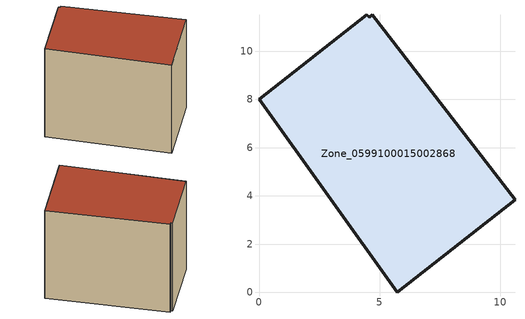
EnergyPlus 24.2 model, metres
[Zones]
Zone_0599100015002868
 floor ground (C_G): 4.47,11.51 4.56,11.4 4.69,11.5 10.61,3.83 5.73,0 0,8.01 z1
 wall outside (C_F): 0,8.01 5.73,0 10.61,3.83 4.69,11.5 4.56,11.4 4.47,11.51 0,8.01 z1:9.05
 roof outside (C_R): 4.56,11.4 4.47,11.51 0,8.01 5.73,0 10.61,3.83 4.69,11.5 z9.05
[BUILDING]
Pand.0599100015002868: North Axis=0; Terrain=City; Loads Convergence Tolerance Value=0.04; Temperature Convergence Tolerance Value=0.4; Solar Distribution=FullExterior; Maximum Number of Warmup Days=25; Minimum Number of Warmup Days=1
[Site:Location]
Rotterdam.The.Hague.AP_ZH_NLD Design_Conditions: Latitude=51.96; Longitude=4.45; Time Zone=1; Elevation=-4.5
[SITE:GROUNDTEMPERATURE:BUILDINGSURFACE]
18, 18, 18, 18, 18, 18, 18, 18, 18, 18, 18, 18
[MATERIAL] Thermal Absorptance=0.9; Solar Absorptance=0.7; Visible Absorptance=0.7
Name | Roughness | Thickness | Conductivity | Density | Specific Heat
G.TI.1965-1974 | MediumSmooth | 0.15 | 0.882353 | 540 | 1210
F.TI.1965-1974 | Rough | 0.3 | 0.697674 | 1920 | 840
R.TI.1965-1974 | MediumRough | 0.2 | 0.232558 | 1500 | 1000
[CONSTRUCTION]
C_G: G.TI.1965-1974
C_F: F.TI.1965-1974
C_R: R.TI.1965-1974
[ZONE]
Zone_0599100015002868: Type=1; Multiplier=1; Ceiling Height=Autocalculate; Volume=Autocalculate; Floor Area=autocalculate; Part of Total Floor Area=Yes
[ZONEINFILTRATION:DESIGNFLOWRATE]
Infil_Zone_0599100015002868: Zone or ZoneList or Space or SpaceList=Zone_0599100015002868; Schedule=AlwaysOn; Design Flow Rate Calculation Method=Flow/Area; Flow Rate per Floor Area=0.003; Constant Term Coefficient=1; Temperature Term Coefficient=0; Velocity Term Coefficient=0; Velocity Squared Term Coefficient=0
[HVACTEMPLATE:ZONE:IDEALLOADSAIRSYSTEM]
Zone_0599100015002868: Maximum Heating Supply Air Temperature=50; Minimum Cooling Supply Air Temperature=13; Maximum Heating Supply Air Humidity Ratio=0.0156; Minimum Cooling Supply Air Humidity Ratio=0.0077; Heating Limit=NoLimit; Cooling Limit=NoLimit; Dehumidification Control Type=ConstantSensibleHeatRatio; Cooling Sensible Heat Ratio=0.7; Dehumidification Setpoint=60; Humidification Control Type=None; Humidification Setpoint=30; Outdoor Air Method=None; Outdoor Air Flow Rate per Person=0.00944; Outdoor Air Flow Rate per Zone Floor Area=0; Outdoor Air Flow Rate per Zone=0; Demand Controlled Ventilation Type=None; Outdoor Air Economizer Type=NoEconomizer; Heat Recovery Type=None; Sensible Heat Recovery Effectiveness=0.7; Latent Heat Recovery Effectiveness=0.65
[ZONECONTROL:THERMOSTAT]
ThermostatControl_Zone_0599100015002868: Zone or ZoneList=Zone_0599100015002868; Control Type Schedule=DualSetpointControlType; Control 1=Thermostat_Zone_0599100015002868; Temperature Difference Between Cutout And Setpoint=0
[THERMOSTATSETPOINT:DUALSETPOINT]
Thermostat_Zone_0599100015002868: Heating Setpoint Temperature Schedule=HeatingSetpoint_Zone_0599100015002868; Cooling Setpoint Temperature Schedule=CoolingSetpoint_Zone_0599100015002868
[SCHEDULE:COMPACT]
HeatingSetpoint_Zone_0599100015002868: Through: 12/31, For: AllDays, Until: 24:00, 21
CoolingSetpoint_Zone_0599100015002868: Through: 12/31, For: AllDays, Until: 24:00, 24
DualSetpointControlType: Through: 12/31, For: AllDays, Until: 24:00, 4
AlwaysOn: Through: 12/31, For: AllDays, Until: 24:00, 1
